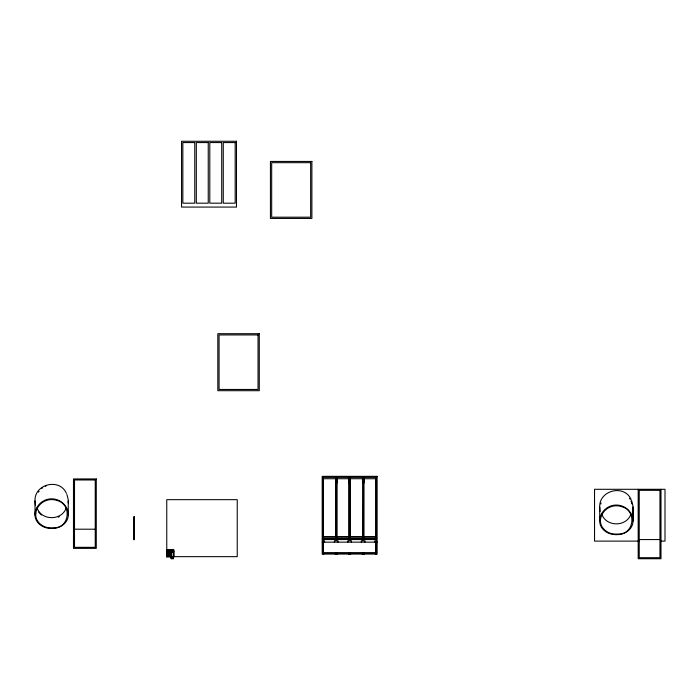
<?xml version="1.0" encoding="UTF-8"?>
<svg xmlns="http://www.w3.org/2000/svg" width="700" height="700" viewBox="0 0 700 700"><rect width="100%" height="100%" fill="white"/><g stroke="black" fill="none" stroke-linecap="round" stroke-linejoin="round"><path stroke-width="1.05" d="M323.365 483.07L323.243 477.383L335.685 477.383L335.685 538.519L323.243 538.519L323.243 477.383M336.849 482.921L336.717 477.383L349.151 477.383L349.151 538.519L336.717 538.519L336.717 477.383M350.324 483.061L350.192 477.383L362.626 477.383L362.504 538.983M363.79 483.061L363.659 477.383L376.101 477.383L376.101 538.519L363.659 538.519L363.659 477.383M323.356 482.956L323.374 478.721L335.562 478.721L335.685 477.383M336.831 482.991L336.858 478.721L349.037 478.721L349.151 477.383M350.306 482.956L350.332 478.721L362.504 478.721L362.626 477.383M363.781 482.956L363.808 478.721L375.97 478.721L376.101 477.383M66.911 494.463L68.224 499.677L68.294 515.016C68.241 522.786 60.55 528.185 53.279 528.386A10.64 5.084 0 0 1 50.146 528.395C42.884 528.229 35.14 522.909 35 515.13L35 500.894C34.186 484.006 59.736 477.645 66.43 493.43M68.233 502.924L68.294 500.762M631.619 500.657L632.94 505.881L633.01 521.211C632.949 528.99 625.266 534.389 617.995 534.59A10.64 5.084 0 0 1 614.863 534.599C607.6 534.433 599.856 529.113 599.716 521.334L599.716 507.097C598.903 490.21 624.452 483.849 631.146 499.634M633.01 508.043L632.371 512.312M167.668 555.756L167.431 554.523M599.76 519.715L599.716 521.334M600.504 519.715C599.559 527.747 607.407 533.96 614.933 534.039A10.439 5.198 0 0 0 617.925 534.03C634.279 534.923 637.201 510.571 621.696 506.677A15.715 15.339 0 0 0 610.916 506.721C605.465 508.646 601.099 513.695 600.512 519.514M599.778 519.452L600.355 516.635M170.599 555.161L170.406 554.356M600.819 504.044L601.064 503.037M600.355 516.626C602.079 511.061 606.996 506.704 612.666 505.444A16.424 16.135 0 0 1 623.84 506.8C629.23 509.407 633.185 515.139 633.01 521.211M167.388 554.418L168.131 553.656A1.444 1.4 0 0 1 168.385 553.534L168.403 553.534M66.281 507.85C61.871 520.844 41.58 520.931 37.065 507.972M630.997 514.054C626.587 527.039 606.296 527.135 601.781 514.176M170.485 555.511L169.68 556.133A1.181 0.612 0 0 1 169.418 556.211A1.085 0.542 0 0 1 168.516 556.22L168.105 556.15M38.447 492.161L39.034 491.321M167.694 553.919L168.192 553.543A1.593 1.558 0 0 1 169.654 553.534M41.843 488.39L42.648 487.778M58.328 517.169L59.272 516.705M169.715 556.185L169.321 556.29M45.273 486.273L46.2 485.887M133.639 518.341L134.418 518.341M74.515 529.2L95.244 529.2M323.374 536.856L335.562 536.856M336.858 536.856L349.037 536.856M350.332 536.856L362.504 536.856M363.808 536.856L375.97 536.856M323.374 536.891L335.562 536.891M336.858 536.891L349.037 536.891M350.332 536.891L362.504 536.891M363.808 536.891L375.97 536.891M335.562 537.303L335.562 478.721L335.685 507.343M133.639 538.108L134.418 538.108M362.626 538.519L350.192 538.519L350.192 477.383M639.231 539.56L659.96 539.56M638.977 541.109L594.536 541.109L594.536 489.3L665 489.3L665 541.109L660.66 541.109M322.21 542.15L377.134 542.15M166.766 549.92L173.819 549.92L173.819 556.972L166.766 556.972L166.766 499.66L237.239 499.66L237.239 556.657L173.224 556.657M166.766 551.784L173.819 551.784M166.88 551.898L173.696 551.898M322.919 553.315L376.434 553.315M173.346 555.1L173.819 555.1M171.133 556.832L173.416 556.832M168.42 556.194L167.58 555.756M169.514 553.534L169.925 553.761M41.492 515.034L38.526 511.998M170.415 554.199L170.511 554.418M629.492 498.26L630.026 499.126M630.945 500.964L631.312 501.926M631.628 502.915L631.881 503.912M600.128 511.403L599.716 507.097M35.411 505.199L35 500.894M375.97 539.017L375.97 478.721L375.988 482.956M362.53 482.991L362.504 478.721L362.512 482.921M349.037 538.983L349.037 478.721L349.055 482.956M68.294 515.016C68.478 508.944 64.522 503.23 59.15 500.605A16.476 16.082 0 0 0 56.228 499.468A16.424 16.135 0 0 0 47.95 499.249C40.731 500.78 34.711 507.605 35 515.13M375.97 478.721L375.979 483.07M349.037 478.721L349.046 483.061M660.992 489.3L660.992 558.731L638.19 558.731L638.19 489.3M633.01 506.957L633.01 520.275M376.39 542.15L376.434 554.067M376.101 542.15L376.101 553.035M375.97 542.202L375.97 552.825L323.374 552.825L323.374 542.202M375.48 553.315L375.48 554.067M374.806 542.15L374.806 540.846L376.101 540.846L376.101 539.56L363.659 539.56L363.659 540.846L364.954 540.846L364.954 542.15M364.201 553.315L364.201 554.067M363.808 478.721L363.808 538.983M363.729 553.315L363.729 554.067M362.591 553.315L362.591 554.067M362.127 553.315L362.127 554.067M361.331 542.15L361.331 540.846L362.626 540.846L362.626 539.56L350.192 539.56L350.192 540.846L351.488 540.846L351.488 542.15M350.717 553.315L350.717 554.067M350.332 478.721L350.332 538.983M350.245 553.315L350.245 554.067M349.108 553.315L349.108 554.067M348.644 553.315L348.644 554.067M347.856 542.15L347.856 540.846L349.151 540.846L349.151 539.56L336.717 539.56L336.717 540.846L338.012 540.846L338.012 542.15M337.234 553.315L337.234 554.067M336.858 478.721L336.858 538.983M336.761 553.315L336.761 554.067M335.562 478.721L335.562 538.983M335.624 553.315L335.624 554.067M335.16 553.315L335.16 554.067M334.39 542.15L334.39 540.846L335.685 540.846L335.685 539.56L323.243 539.56L323.243 540.846L324.537 540.846L324.537 542.15M323.881 553.315L323.881 554.067M323.374 478.721L323.374 539.017M323.243 542.15L323.243 553.035M322.954 542.15L322.919 554.067M173.696 556.859L173.714 550.025L166.871 550.025L166.88 556.859M173.416 551.784L173.416 558.731L171.133 558.731L171.133 551.784M173.311 551.889L173.311 558.626M171.237 551.889L171.237 558.626M170.581 554.094A1.698 1.698 0 0 1 167.86 554.907A1.698 1.698 0 0 1 168.21 552.09A1.698 1.698 0 0 1 170.643 553.551M170.502 554.076A1.619 1.619 0 0 1 167.956 554.899A1.619 1.619 0 0 1 168.123 552.221A1.619 1.619 0 0 1 170.546 553.35M35.796 513.31C34.729 521.421 42.613 527.774 50.216 527.835A10.439 5.198 0 0 0 53.209 527.826C69.571 528.719 72.468 504.376 56.98 500.474A15.715 15.339 0 0 0 46.2 500.517C40.749 502.442 36.383 507.5 35.796 513.31M236.477 141.269L181.554 141.269L181.554 207.077L236.477 207.077L236.477 141.269M194.766 142.564L182.849 142.564L182.849 203.184L194.766 203.184L194.766 142.564M208.241 142.564L196.324 142.564L196.324 203.184L208.241 203.184L208.241 142.564M221.716 142.564L209.799 142.564L209.799 203.184L221.716 203.184L221.716 142.564M235.182 142.564L223.265 142.564L223.265 203.184L235.182 203.184L235.182 142.564M311.885 161.438L270.436 161.438L270.436 218.435L311.885 218.435L311.885 161.438M310.642 162.68L271.679 162.68L271.679 217.192L310.642 217.192L310.642 162.68M259.28 333.699L217.822 333.699L217.822 390.696L259.28 390.696L259.28 333.699M258.037 334.941L219.074 334.941L219.074 389.454L258.037 389.454L258.037 334.941M377.134 476.341L322.21 476.341L322.21 554.067L377.134 554.067L377.134 476.341M96.276 478.94L73.483 478.94L73.483 548.371L96.276 548.371L96.276 478.94M95.244 479.972L74.515 479.972L74.515 547.33L95.244 547.33L95.244 479.972M659.96 490.332L639.231 490.332L639.231 557.699L659.96 557.699L659.96 490.332M134.418 516.766L133.639 516.766L133.639 539.7L134.418 539.691L134.418 516.758"/></g></svg>
